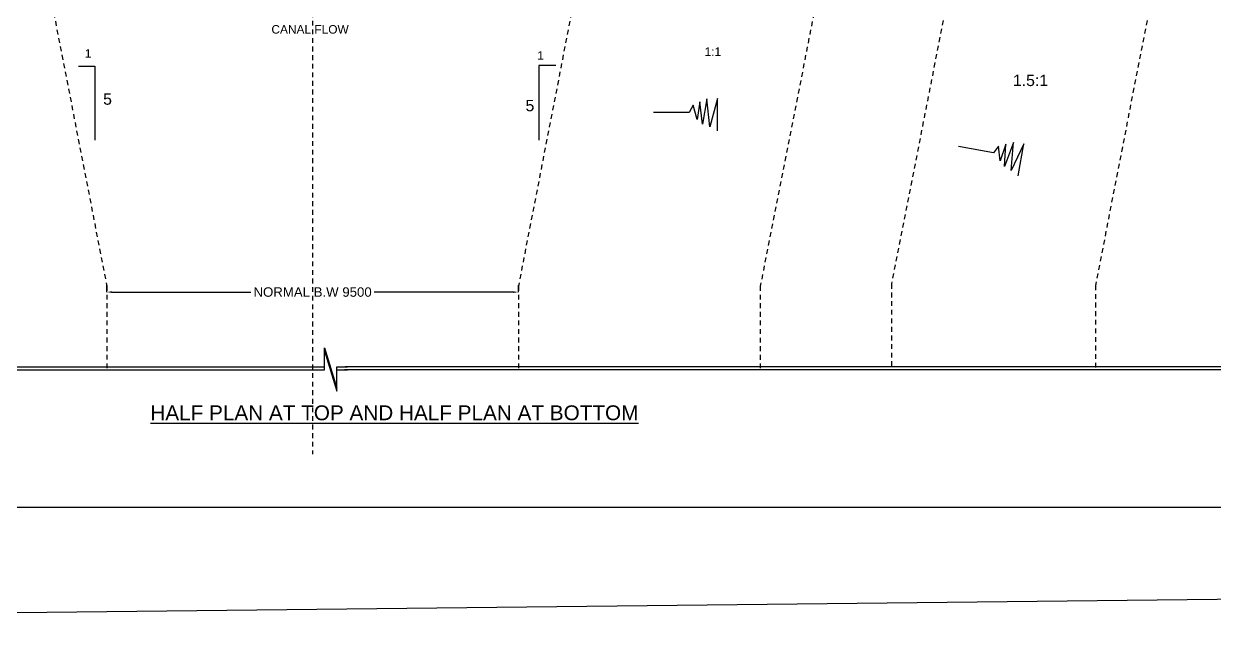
# Model space of a CAD drawing. Header units: metres. Extents: x 450 to 608, y 268 to 479.
# Drawn here: x 538.3 to 569.76, y 268.24 to 284.24 of the extents above; entities that cross this region are included whole.
import ezdxf

# ---------------------------------------------------------------- set-up
doc = ezdxf.new("R2010")
doc.units = ezdxf.units.M
doc.header["$MEASUREMENT"] = 0
doc.linetypes.add('HIDDEN', pattern=[9.525, 6.35, -3.175])
for name, color, linetype in [('DIMENSION', 255, 'Continuous'), ('DRAWING', 7, 'Continuous'), ('TEXT', 255, 'Continuous')]:
    doc.layers.add(name, color=color, linetype=linetype)
doc.styles.get("Standard").update_dxf_attribs({"font": 'arial.ttf'})
doc.dimstyles.get("Standard").update_dxf_attribs({"dimtxt": 0.25, "dimasz": 0.14, "dimexe": 0.18, "dimexo": 0.0625, "dimgap": 0.09, "dimtad": 0, "dimtih": 1, "dimtoh": 1, "dimdec": 4, "dimzin": 0, "dimdsep": 46, "dimtxsty": 'Standard', "dimcen": 0.09, "dimadec": 0, "dimazin": 0, "dimtfac": 1, "dimtdec": 4, "dimtofl": 0, "dimtmove": 0, "dimatfit": 3, "dimfxl": 0, "dimtolj": 1, "dimtzin": 0, "dimarcsym": 0})

# ---------------------------------------------------------------- blocks, each defined once
blk = doc.blocks.new('*D179')
at = {"layer": 'Defpoints', "color": 0, "ltscale": 0.02, "transparency": 16777216}
for p in [(540.491, 277.083), (551.368, 277.15), (551.368, 277.083)]:
    blk.add_point(p, dxfattribs=at)
at = {"layer": 'DIMENSION', "color": 0, "lineweight": -2, "ltscale": 0.02, "transparency": 16777216}
for p, q in [((540.491, 277.145), (540.491, 277.33)), ((551.368, 277.145), (551.368, 277.33)), ((540.631, 277.15), (544.299, 277.15)), ((551.228, 277.15), (547.561, 277.15))]:
    blk.add_line(p, q, dxfattribs=at)
at = {"layer": 'DIMENSION', "color": 0, "ltscale": 0.02, "transparency": 16777216}
for points in [[(540.631, 277.173), (540.631, 277.127), (540.491, 277.15)], [(551.228, 277.173), (551.228, 277.127), (551.368, 277.15)]]:
    blk.add_solid(points, dxfattribs=at)
at = {"layer": 'DIMENSION', "color": 0, "ltscale": 0.02, "transparency": 16777216, "insert": (545.93, 277.15), "char_height": 0.25, "attachment_point": 5}
blk.add_mtext('\\A1;NORMAL B.W 9500', dxfattribs=at)

msp = doc.modelspace()

# ---------------------------------------------------------------- linework, layer by layer
at = {"ltscale": 0.02}
msp.add_lwpolyline([(607.8957, 269.45396), (499.25064, 268.24329), (498.38651, 345.78987), (607.03157, 347.00054)], close=True, dxfattribs=at)
at = {"layer": 'DIMENSION', "ltscale": 0.02}
for points in [[(539.73904, 283.11942), (540.17397, 283.11942), (540.17397, 281.16109)], [(552.35604, 283.13341), (551.90561, 283.13341), (551.90561, 281.16516)]]:
    msp.add_lwpolyline(points, dxfattribs=at)
at = {"layer": 'DRAWING', "linetype": 'HIDDEN', "ltscale": 0.02}
for points in [[(545.92986, 317.00453), (545.92986, 272.86765)], [(538.43802, 293.07428), (538.43802, 287.87126), (540.49127, 277.30804), (540.49127, 275.09841)], [(553.4217, 293.07428), (553.4217, 287.87126), (551.36845, 277.30804), (551.36845, 275.09841)], [(559.83649, 293.07428), (559.83649, 287.86513), (557.76247, 277.30735), (557.76247, 275.09841)], [(568.67805, 289.96559), (568.67805, 287.89116), (566.62034, 277.32518), (566.62034, 275.09841)], [(563.29752, 289.06277), (563.29752, 287.89051), (561.2279, 277.36404), (561.2279, 275.09841)]]:
    msp.add_lwpolyline(points, dxfattribs=at)
at = {"layer": 'DRAWING', "ltscale": 0.02}
for points in [[(556.63262, 281.41066), (556.63262, 282.26725), (556.4256, 281.51732), (556.35123, 282.25432), (556.23476, 281.58521), (556.16681, 282.17999), (556.09245, 281.71129), (555.9857, 282.08948), (555.88218, 281.89229), (554.94409, 281.89229)], [(564.57725, 280.22256), (564.73018, 281.06538), (564.39259, 280.36447), (564.451, 281.1029), (564.21694, 280.46533), (564.25628, 281.06269), (564.09943, 280.6148), (564.06191, 281.00597), (563.92485, 280.83043), (563.00184, 280.99792)], [(546.24358, 275.17456), (546.24358, 275.67806), (546.56944, 274.61113), (546.56944, 275.17458), (546.85245, 275.17456)], [(546.24358, 275.09841), (546.24358, 275.60192), (546.56944, 274.53499), (546.56944, 275.09844), (546.85245, 275.09841)], [(514.73786, 275.17456), (546.24358, 275.17456)], [(514.73786, 275.09841), (546.24144, 275.09841)], [(574.34361, 275.09841), (546.77149, 275.09841)], [(574.09576, 275.17456), (546.79075, 275.17456)]]:
    msp.add_lwpolyline(points, dxfattribs=at)
at = {"layer": 'TEXT', "ltscale": 0.02}
msp.add_lwpolyline([(500.58522, 344.72169), (605.1961, 344.72169), (605.1961, 271.46101), (500.58522, 271.46101)], close=True, dxfattribs=at)

# ---------------------------------------------------------------- texts
at = {"layer": 'TEXT'}
for s, height, p in [('CANAL FLOW', 0.225, (544.84214, 283.9789)), ('1', 0.225, (539.91007, 283.34276)), ('1', 0.225, (551.86719, 283.28882)), ('1:1', 0.225, (556.28999, 283.3896)), ('1.5:1', 0.3, (564.43783, 282.59403)), ('5', 0.3, (540.39398, 282.10057)), ('5', 0.3, (551.55787, 281.92819)), ('%%UHALF PLAN AT TOP AND HALF PLAN AT BOTTOM', 0.3919674, (541.64179, 273.76513))]:
    msp.add_text(s, height=height, dxfattribs=at).set_placement(p)

# ---------------------------------------------------------------- dimensions: what is measured, and where the dimension line sits
at = {"layer": 'DIMENSION', "ltscale": 0.02}
dim = msp.add_linear_dim(base=(551.36845, 277.1499), p1=(540.49127, 277.08291), p2=(551.36845, 277.08291), text='NORMAL B.W 9500', dimstyle='Standard', dxfattribs=at)
dim.commit()
dim.dimension.update_dxf_attribs({"geometry": '*D179', "text_midpoint": (545.92986, 277.1499)})

doc.saveas('drawing.dxf')
